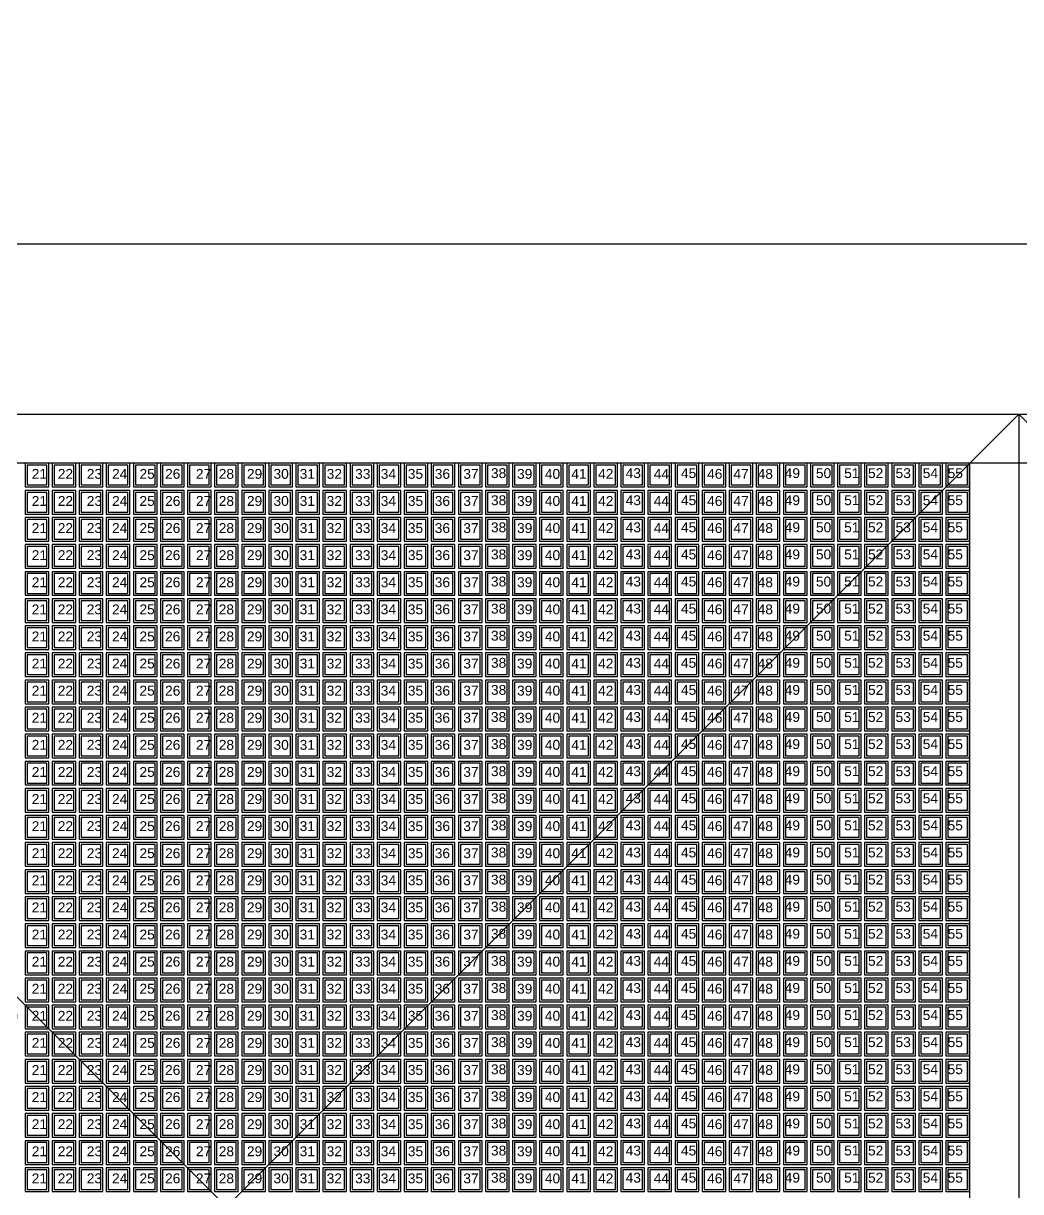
# Model space of a CAD drawing. Header units: inches. Extents: x 0 to 907042749, y -2200 to 1199479692.
# Drawn here: x 906886320 to 906906573, y 1199455979 to 1199479692 of the extents above; entities that cross this region are included whole.
import ezdxf

# ---------------------------------------------------------------- set-up
doc = ezdxf.new("R2010")
doc.units = ezdxf.units.IN
doc.header["$MEASUREMENT"] = 0
doc.header["$PDMODE"] = 3
doc.header["$PDSIZE"] = 200
doc.styles.get("Standard").update_dxf_attribs({"font": 'arial.ttf'})
doc.dimstyles.new('Stacyard Non Annotative', dxfattribs={"dimtxt": 3000, "dimasz": 0.18, "dimexe": 0.18, "dimexo": 0.0625, "dimgap": 0.09, "dimtad": 0, "dimtih": 1, "dimtoh": 1, "dimdec": 4, "dimzin": 0, "dimdsep": 46, "dimtxsty": 'Standard', "dimcen": 0.09, "dimadec": 0, "dimazin": 0, "dimtfac": 1, "dimtdec": 4, "dimtofl": 0, "dimtmove": 0, "dimatfit": 3, "dimfxl": 1, "dimtolj": 1, "dimtzin": 0, "dimarcsym": 0})

# ---------------------------------------------------------------- blocks, each defined once
blk = doc.blocks.new('Formwork')
blk.add_lwpolyline([(240, 240), (-240, 240), (-240, -240), (240, -240)], close=True)
blk.add_lwpolyline([(200, 200), (-200, 200), (-200, -200), (200, -200), (200, 200)])
blk = doc.blocks.new('*U66')
at = {"layer": 'Defpoints'}
blk.add_blockref('Formwork', (0, 0), dxfattribs=at)
blk = doc.blocks.new('*U65')
at = {"color": 0, "linetype": 'ByBlock', "lineweight": -2, "transparency": 16777216}
for p in [(11000, 29700), (11550, 29700), (12100, 29700), (12650, 29700), (13200, 29700), (13750, 29700), (14300, 29700), (14850, 29700), (15400, 29700), (15950, 29700), (16500, 29700), (17050, 29700), (17600, 29700), (18150, 29700), (18700, 29700), (19250, 29700), (19800, 29700), (20350, 29700), (20900, 29700), (21450, 29700), (22000, 29700), (22550, 29700), (23100, 29700), (23650, 29700), (24200, 29700), (24750, 29700), (25300, 29700), (25850, 29700), (26400, 29700), (26950, 29700), (27500, 29700), (28050, 29700), (28600, 29700), (29150, 29700), (29700, 29700), (11000, 29150), (11550, 29150), (12100, 29150), (12650, 29150), (13200, 29150), (13750, 29150), (14300, 29150), (14850, 29150), (15400, 29150), (15950, 29150), (16500, 29150), (17050, 29150), (17600, 29150), (18150, 29150), (18700, 29150), (19250, 29150), (19800, 29150), (20350, 29150), (20900, 29150), (21450, 29150), (22000, 29150), (22550, 29150), (23100, 29150), (23650, 29150), (24200, 29150), (24750, 29150), (25300, 29150), (25850, 29150), (26400, 29150), (26950, 29150), (27500, 29150), (28050, 29150), (28600, 29150), (29150, 29150), (29700, 29150), (11000, 28600), (11550, 28600), (12100, 28600), (12650, 28600), (13200, 28600), (13750, 28600), (14300, 28600), (14850, 28600), (15400, 28600), (15950, 28600), (16500, 28600), (17050, 28600), (17600, 28600), (18150, 28600), (18700, 28600), (19250, 28600), (19800, 28600), (20350, 28600), (20900, 28600), (21450, 28600), (22000, 28600), (22550, 28600), (23100, 28600), (23650, 28600), (24200, 28600), (24750, 28600), (25300, 28600), (25850, 28600), (26400, 28600), (26950, 28600), (27500, 28600), (28050, 28600), (28600, 28600), (29150, 28600), (29700, 28600), (11000, 28050), (11550, 28050), (12100, 28050), (12650, 28050), (13200, 28050), (13750, 28050), (14300, 28050), (14850, 28050), (15400, 28050), (15950, 28050), (16500, 28050), (17050, 28050), (17600, 28050), (18150, 28050), (18700, 28050), (19250, 28050), (19800, 28050), (20350, 28050), (20900, 28050), (21450, 28050), (22000, 28050), (22550, 28050), (23100, 28050), (23650, 28050), (24200, 28050), (24750, 28050), (25300, 28050), (25850, 28050), (26400, 28050), (26950, 28050), (27500, 28050), (28050, 28050), (28600, 28050), (29150, 28050), (29700, 28050), (11000, 27500), (11550, 27500), (12100, 27500), (12650, 27500), (13200, 27500), (13750, 27500), (14300, 27500), (14850, 27500), (15400, 27500), (15950, 27500), (16500, 27500), (17050, 27500), (17600, 27500), (18150, 27500), (18700, 27500), (19250, 27500), (19800, 27500), (20350, 27500), (20900, 27500), (21450, 27500), (22000, 27500), (22550, 27500), (23100, 27500), (23650, 27500), (24200, 27500), (24750, 27500), (25300, 27500), (25850, 27500), (26400, 27500), (26950, 27500), (27500, 27500), (28050, 27500), (28600, 27500), (29150, 27500), (29700, 27500), (11000, 26950), (11550, 26950), (12100, 26950), (12650, 26950), (13200, 26950), (13750, 26950), (14300, 26950), (14850, 26950), (15400, 26950), (15950, 26950), (16500, 26950), (17050, 26950), (17600, 26950), (18150, 26950), (18700, 26950), (19250, 26950), (19800, 26950), (20350, 26950), (20900, 26950), (21450, 26950), (22000, 26950), (22550, 26950), (23100, 26950), (23650, 26950), (24200, 26950), (24750, 26950), (25300, 26950), (25850, 26950), (26400, 26950), (26950, 26950), (27500, 26950), (28050, 26950), (28600, 26950), (29150, 26950), (29700, 26950), (11000, 26400), (11550, 26400), (12100, 26400), (12650, 26400), (13200, 26400), (13750, 26400), (14300, 26400), (14850, 26400), (15400, 26400), (15950, 26400), (16500, 26400), (17050, 26400), (17600, 26400), (18150, 26400), (18700, 26400), (19250, 26400), (19800, 26400), (20350, 26400), (20900, 26400), (21450, 26400), (22000, 26400), (22550, 26400), (23100, 26400), (23650, 26400), (24200, 26400), (24750, 26400), (25300, 26400), (25850, 26400), (26400, 26400), (26950, 26400), (27500, 26400), (28050, 26400), (28600, 26400), (29150, 26400), (29700, 26400), (11000, 25850), (11550, 25850), (12100, 25850), (12650, 25850), (13200, 25850), (13750, 25850), (14300, 25850), (14850, 25850), (15400, 25850), (15950, 25850), (16500, 25850), (17050, 25850), (17600, 25850), (18150, 25850), (18700, 25850), (19250, 25850), (19800, 25850), (20350, 25850), (20900, 25850), (21450, 25850), (22000, 25850), (22550, 25850), (23100, 25850), (23650, 25850), (24200, 25850), (24750, 25850), (25300, 25850), (25850, 25850), (26400, 25850), (26950, 25850), (27500, 25850), (28050, 25850), (28600, 25850), (29150, 25850), (29700, 25850), (11000, 25300), (11550, 25300), (12100, 25300), (12650, 25300), (13200, 25300), (13750, 25300), (14300, 25300), (14850, 25300), (15400, 25300), (15950, 25300), (16500, 25300), (17050, 25300), (17600, 25300), (18150, 25300), (18700, 25300), (19250, 25300), (19800, 25300), (20350, 25300), (20900, 25300), (21450, 25300), (22000, 25300), (22550, 25300), (23100, 25300), (23650, 25300), (24200, 25300), (24750, 25300), (25300, 25300), (25850, 25300), (26400, 25300), (26950, 25300), (27500, 25300), (28050, 25300), (28600, 25300), (29150, 25300), (29700, 25300), (11000, 24750), (11550, 24750), (12100, 24750), (12650, 24750), (13200, 24750), (13750, 24750), (14300, 24750), (14850, 24750), (15400, 24750), (15950, 24750), (16500, 24750), (17050, 24750), (17600, 24750), (18150, 24750), (18700, 24750), (19250, 24750), (19800, 24750), (20350, 24750), (20900, 24750), (21450, 24750), (22000, 24750), (22550, 24750), (23100, 24750), (23650, 24750), (24200, 24750), (24750, 24750), (25300, 24750), (25850, 24750), (26400, 24750), (26950, 24750), (27500, 24750), (28050, 24750), (28600, 24750), (29150, 24750), (29700, 24750), (11000, 24200), (11550, 24200), (12100, 24200), (12650, 24200), (13200, 24200), (13750, 24200), (14300, 24200), (14850, 24200), (15400, 24200), (15950, 24200), (16500, 24200), (17050, 24200), (17600, 24200), (18150, 24200), (18700, 24200), (19250, 24200), (19800, 24200), (20350, 24200), (20900, 24200), (21450, 24200), (22000, 24200), (22550, 24200), (23100, 24200), (23650, 24200), (24200, 24200), (24750, 24200), (25300, 24200), (25850, 24200), (26400, 24200), (26950, 24200), (27500, 24200), (28050, 24200), (28600, 24200), (29150, 24200), (29700, 24200), (11000, 23650), (11550, 23650), (12100, 23650), (12650, 23650), (13200, 23650), (13750, 23650), (14300, 23650), (14850, 23650), (15400, 23650), (15950, 23650), (16500, 23650), (17050, 23650), (17600, 23650), (18150, 23650), (18700, 23650), (19250, 23650), (19800, 23650), (20350, 23650), (20900, 23650), (21450, 23650), (22000, 23650), (22550, 23650), (23100, 23650), (23650, 23650), (24200, 23650), (24750, 23650), (25300, 23650), (25850, 23650), (26400, 23650), (26950, 23650), (27500, 23650), (28050, 23650), (28600, 23650), (29150, 23650), (29700, 23650), (11000, 23100), (11550, 23100), (12100, 23100), (12650, 23100), (13200, 23100), (13750, 23100), (14300, 23100), (14850, 23100), (15400, 23100), (15950, 23100), (16500, 23100), (17050, 23100), (17600, 23100), (18150, 23100), (18700, 23100), (19250, 23100), (19800, 23100), (20350, 23100), (20900, 23100), (21450, 23100), (22000, 23100), (22550, 23100), (23100, 23100), (23650, 23100), (24200, 23100), (24750, 23100), (25300, 23100), (25850, 23100), (26400, 23100), (26950, 23100), (27500, 23100), (28050, 23100), (28600, 23100), (29150, 23100), (29700, 23100), (11000, 22550), (11550, 22550), (12100, 22550), (12650, 22550), (13200, 22550), (13750, 22550), (14300, 22550), (14850, 22550), (15400, 22550), (15950, 22550), (16500, 22550), (17050, 22550), (17600, 22550), (18150, 22550), (18700, 22550), (19250, 22550), (19800, 22550), (20350, 22550), (20900, 22550), (21450, 22550), (22000, 22550), (22550, 22550), (23100, 22550), (23650, 22550), (24200, 22550), (24750, 22550), (25300, 22550), (25850, 22550), (26400, 22550), (26950, 22550), (27500, 22550), (28050, 22550), (28600, 22550), (29150, 22550), (29700, 22550), (11000, 22000), (11550, 22000), (12100, 22000), (12650, 22000), (13200, 22000), (13750, 22000), (14300, 22000), (14850, 22000), (15400, 22000), (15950, 22000), (16500, 22000), (17050, 22000), (17600, 22000), (18150, 22000), (18700, 22000), (19250, 22000), (19800, 22000), (20350, 22000), (20900, 22000), (21450, 22000), (22000, 22000), (22550, 22000), (23100, 22000), (23650, 22000), (24200, 22000), (24750, 22000), (25300, 22000), (25850, 22000), (26400, 22000), (26950, 22000), (27500, 22000), (28050, 22000), (28600, 22000), (29150, 22000), (29700, 22000), (11000, 21450), (11550, 21450), (12100, 21450), (12650, 21450), (13200, 21450), (13750, 21450), (14300, 21450), (14850, 21450), (15400, 21450), (15950, 21450), (16500, 21450), (17050, 21450), (17600, 21450), (18150, 21450), (18700, 21450), (19250, 21450), (19800, 21450), (20350, 21450), (20900, 21450), (21450, 21450), (22000, 21450), (22550, 21450), (23100, 21450), (23650, 21450), (24200, 21450), (24750, 21450), (25300, 21450), (25850, 21450), (26400, 21450), (26950, 21450), (27500, 21450), (28050, 21450), (28600, 21450), (29150, 21450), (29700, 21450), (11000, 20900), (11550, 20900), (12100, 20900), (12650, 20900), (13200, 20900), (13750, 20900), (14300, 20900), (14850, 20900), (15400, 20900), (15950, 20900), (16500, 20900), (17050, 20900), (17600, 20900), (18150, 20900), (18700, 20900), (19250, 20900), (19800, 20900), (20350, 20900), (20900, 20900), (21450, 20900), (22000, 20900), (22550, 20900), (23100, 20900), (23650, 20900), (24200, 20900), (24750, 20900), (25300, 20900), (25850, 20900), (26400, 20900), (26950, 20900), (27500, 20900), (28050, 20900), (28600, 20900), (29150, 20900), (29700, 20900), (11000, 20350), (11550, 20350), (12100, 20350), (12650, 20350), (13200, 20350), (13750, 20350), (14300, 20350), (14850, 20350), (15400, 20350), (15950, 20350), (16500, 20350), (17050, 20350), (17600, 20350), (18150, 20350), (18700, 20350), (19250, 20350), (19800, 20350), (20350, 20350), (20900, 20350), (21450, 20350), (22000, 20350), (22550, 20350), (23100, 20350), (23650, 20350), (24200, 20350), (24750, 20350), (25300, 20350), (25850, 20350), (26400, 20350), (26950, 20350), (27500, 20350), (28050, 20350), (28600, 20350), (29150, 20350), (29700, 20350), (11000, 19800), (11550, 19800), (12100, 19800), (12650, 19800), (13200, 19800), (13750, 19800), (14300, 19800), (14850, 19800), (15400, 19800), (15950, 19800), (16500, 19800), (17050, 19800), (17600, 19800), (18150, 19800), (18700, 19800), (19250, 19800), (19800, 19800), (20350, 19800), (20900, 19800), (21450, 19800), (22000, 19800), (22550, 19800), (23100, 19800), (23650, 19800), (24200, 19800), (24750, 19800), (25300, 19800), (25850, 19800), (26400, 19800), (26950, 19800), (27500, 19800), (28050, 19800), (28600, 19800), (29150, 19800), (29700, 19800), (11000, 19250), (11550, 19250), (12100, 19250), (12650, 19250), (13200, 19250), (13750, 19250), (14300, 19250), (14850, 19250), (15400, 19250), (15950, 19250), (16500, 19250), (17050, 19250), (17600, 19250), (18150, 19250), (18700, 19250), (19250, 19250), (19800, 19250), (20350, 19250), (20900, 19250), (21450, 19250), (22000, 19250), (22550, 19250), (23100, 19250), (23650, 19250), (24200, 19250), (24750, 19250), (25300, 19250), (25850, 19250), (26400, 19250), (26950, 19250), (27500, 19250), (28050, 19250), (28600, 19250), (29150, 19250), (29700, 19250), (11000, 18700), (11550, 18700), (12100, 18700), (12650, 18700), (13200, 18700), (13750, 18700), (14300, 18700), (14850, 18700), (15400, 18700), (15950, 18700), (16500, 18700), (17050, 18700), (17600, 18700), (18150, 18700), (18700, 18700), (19250, 18700), (19800, 18700), (20350, 18700), (20900, 18700), (21450, 18700), (22000, 18700), (22550, 18700), (23100, 18700), (23650, 18700), (24200, 18700), (24750, 18700), (25300, 18700), (25850, 18700), (26400, 18700), (26950, 18700), (27500, 18700), (28050, 18700), (28600, 18700), (29150, 18700), (29700, 18700), (11000, 18150), (11550, 18150), (12100, 18150), (12650, 18150), (13200, 18150), (13750, 18150), (14300, 18150), (14850, 18150), (15400, 18150), (15950, 18150), (16500, 18150), (17050, 18150), (17600, 18150), (18150, 18150), (18700, 18150), (19250, 18150), (19800, 18150), (20350, 18150), (20900, 18150), (21450, 18150), (22000, 18150), (22550, 18150), (23100, 18150), (23650, 18150), (24200, 18150), (24750, 18150), (25300, 18150), (25850, 18150), (26400, 18150), (26950, 18150), (27500, 18150), (28050, 18150), (28600, 18150), (29150, 18150), (29700, 18150), (11000, 17600), (11550, 17600), (12100, 17600), (12650, 17600), (13200, 17600), (13750, 17600), (14300, 17600), (14850, 17600), (15400, 17600), (15950, 17600), (16500, 17600), (17050, 17600), (17600, 17600), (18150, 17600), (18700, 17600), (19250, 17600), (19800, 17600), (20350, 17600), (20900, 17600), (21450, 17600), (22000, 17600), (22550, 17600), (23100, 17600), (23650, 17600), (24200, 17600), (24750, 17600), (25300, 17600), (25850, 17600), (26400, 17600), (26950, 17600), (27500, 17600), (28050, 17600), (28600, 17600), (29150, 17600), (29700, 17600), (11000, 17050), (11550, 17050), (12100, 17050), (12650, 17050), (13200, 17050), (13750, 17050), (14300, 17050), (14850, 17050), (15400, 17050), (15950, 17050), (16500, 17050), (17050, 17050), (17600, 17050), (18150, 17050), (18700, 17050), (19250, 17050), (19800, 17050), (20350, 17050), (20900, 17050), (21450, 17050), (22000, 17050), (22550, 17050), (23100, 17050), (23650, 17050), (24200, 17050), (24750, 17050), (25300, 17050), (25850, 17050), (26400, 17050), (26950, 17050), (27500, 17050), (28050, 17050), (28600, 17050), (29150, 17050), (29700, 17050), (11000, 16500), (11550, 16500), (12100, 16500), (12650, 16500), (13200, 16500), (13750, 16500), (14300, 16500), (14850, 16500), (15400, 16500), (15950, 16500), (16500, 16500), (17050, 16500), (17600, 16500), (18150, 16500), (18700, 16500), (19250, 16500), (19800, 16500), (20350, 16500), (20900, 16500), (21450, 16500), (22000, 16500), (22550, 16500), (23100, 16500), (23650, 16500), (24200, 16500), (24750, 16500), (25300, 16500), (25850, 16500), (26400, 16500), (26950, 16500), (27500, 16500), (28050, 16500), (28600, 16500), (29150, 16500), (29700, 16500), (11000, 15950), (11550, 15950), (12100, 15950), (12650, 15950), (13200, 15950), (13750, 15950), (14300, 15950), (14850, 15950), (15400, 15950), (15950, 15950), (16500, 15950), (17050, 15950), (17600, 15950), (18150, 15950), (18700, 15950), (19250, 15950), (19800, 15950), (20350, 15950), (20900, 15950), (21450, 15950), (22000, 15950), (22550, 15950), (23100, 15950), (23650, 15950), (24200, 15950), (24750, 15950), (25300, 15950), (25850, 15950), (26400, 15950), (26950, 15950), (27500, 15950), (28050, 15950), (28600, 15950), (29150, 15950), (29700, 15950), (11000, 15400), (11550, 15400), (12100, 15400), (12650, 15400), (13200, 15400), (13750, 15400), (14300, 15400), (14850, 15400), (15400, 15400), (15950, 15400), (16500, 15400), (17050, 15400), (17600, 15400), (18150, 15400), (18700, 15400), (19250, 15400), (19800, 15400), (20350, 15400), (20900, 15400), (21450, 15400), (22000, 15400), (22550, 15400), (23100, 15400), (23650, 15400), (24200, 15400), (24750, 15400), (25300, 15400), (25850, 15400), (26400, 15400), (26950, 15400), (27500, 15400), (28050, 15400), (28600, 15400), (29150, 15400), (29700, 15400)]:
    blk.add_blockref('*U66', p, dxfattribs=at)
blk = doc.blocks.new('A$C5B282A8D')
for s, p in [('1', (240, -240)), ('2', (620, -256)), ('3', (1195, -240)), ('4', (1737, -240)), ('5', (2275, -240)), ('6', (2847, -240)), ('7', (3397, -240)), ('8', (3986, -253)), ('9', (4542, -240)), ('10', (5002, -283)), ('11', (5528, -283)), ('12', (6050, -283)), ('13', (6637, -283)), ('14', (7192, -283)), ('15', (7728, -271)), ('16', (8250, -271)), ('17', (8813, -283)), ('18', (9325, -283)), ('19', (9916, -283)), ('20', (10506, -290)), ('21', (11095, -275)), ('22', (11624, -275)), ('23', (12213, -275)), ('24', (12726, -275)), ('25', (13283, -275)), ('26', (13803, -275)), ('27', (14429, -275)), ('28', (14893, -275)), ('29', (15465, -275)), ('30', (16005, -275)), ('31', (16536, -275)), ('32', (17085, -275)), ('33', (17663, -275)), ('34', (18183, -275)), ('35', (18733, -275)), ('36', (19280, -275)), ('37', (19860, -275)), ('38', (20421, -260)), ('39', (20951, -275)), ('40', (21516, -275)), ('41', (22054, -275)), ('42', (22597, -275)), ('43', (23157, -260)), ('44', (23727, -275)), ('45', (24280, -260)), ('46', (24811, -275)), ('47', (25346, -275)), ('48', (25837, -275)), ('49', (26387, -260)), ('50', (27021, -260)), ('51', (27594, -260)), ('52', (28078, -260)), ('53', (28638, -260)), ('54', (29190, -260)), ('55', (29695, -260))]:
    blk.add_text(s, height=200).set_placement(p)
blk = doc.blocks.new('Casting_yard_type_2')
for p, q in [((-16090, 16090), (-16090, -16090)), ((-16090, 16090), (16090, 16090)), ((-16090, 16090), (16090, -16090)), ((16090, 16090), (-16090, -16090)), ((16090, 16090), (16090, -16090)), ((15090, 15090), (15090, -15090))]:
    blk.add_line(p, q)
for name, p in [('*U65', (-14850, -14850)), ('A$C5B282A8D', (-15050, 4050))]:
    blk.add_blockref(name, p)
for s, p in [('21', (-3955, 14775)), ('22', (-3426, 14775)), ('23', (-2837, 14775)), ('24', (-2324, 14775)), ('25', (-1767, 14775)), ('26', (-1247, 14775)), ('27', (-621, 14775)), ('28', (-157, 14775)), ('29', (415, 14775)), ('30', (955, 14775)), ('31', (1486, 14775)), ('32', (2035, 14775)), ('33', (2613, 14775)), ('34', (3133, 14775)), ('35', (3683, 14775)), ('36', (4230, 14775)), ('37', (4810, 14775)), ('38', (5371, 14790)), ('39', (5901, 14775)), ('40', (6466, 14775)), ('41', (7004, 14775)), ('42', (7547, 14775)), ('43', (8107, 14790)), ('44', (8677, 14775)), ('45', (9230, 14790)), ('46', (9761, 14775)), ('47', (10296, 14775)), ('48', (10787, 14775)), ('49', (11337, 14790)), ('50', (11971, 14790)), ('51', (12544, 14790)), ('52', (13028, 14790)), ('53', (13588, 14790)), ('54', (14140, 14790)), ('55', (14645, 14790)), ('21', (-3955, 14225)), ('22', (-3426, 14225)), ('23', (-2837, 14225)), ('24', (-2324, 14225)), ('25', (-1767, 14225)), ('26', (-1247, 14225)), ('27', (-621, 14225)), ('28', (-157, 14225)), ('29', (415, 14225)), ('30', (955, 14225)), ('31', (1486, 14225)), ('32', (2035, 14225)), ('33', (2613, 14225)), ('34', (3133, 14225)), ('35', (3683, 14225)), ('36', (4230, 14225)), ('37', (4810, 14225)), ('38', (5371, 14240)), ('39', (5901, 14225)), ('40', (6466, 14225)), ('41', (7004, 14225)), ('42', (7547, 14225)), ('43', (8107, 14240)), ('44', (8677, 14225)), ('45', (9230, 14240)), ('46', (9761, 14225)), ('47', (10296, 14225)), ('48', (10787, 14225)), ('49', (11337, 14240)), ('50', (11971, 14240)), ('51', (12544, 14240)), ('52', (13028, 14240)), ('53', (13588, 14240)), ('54', (14140, 14240)), ('55', (14645, 14240)), ('21', (-3955, 13675)), ('22', (-3426, 13675)), ('23', (-2837, 13675)), ('24', (-2324, 13675)), ('25', (-1767, 13675)), ('26', (-1247, 13675)), ('27', (-621, 13675)), ('28', (-157, 13675)), ('29', (415, 13675)), ('30', (955, 13675)), ('31', (1486, 13675)), ('32', (2035, 13675)), ('33', (2613, 13675)), ('34', (3133, 13675)), ('35', (3683, 13675)), ('36', (4230, 13675)), ('37', (4810, 13675)), ('38', (5371, 13690)), ('39', (5901, 13675)), ('40', (6466, 13675)), ('41', (7004, 13675)), ('42', (7547, 13675)), ('43', (8107, 13690)), ('44', (8677, 13675)), ('45', (9230, 13690)), ('46', (9761, 13675)), ('47', (10296, 13675)), ('48', (10787, 13675)), ('49', (11337, 13690)), ('50', (11971, 13690)), ('51', (12544, 13690)), ('52', (13028, 13690)), ('53', (13588, 13690)), ('54', (14140, 13690)), ('55', (14645, 13690)), ('21', (-3955, 13125)), ('22', (-3426, 13125)), ('23', (-2837, 13125)), ('24', (-2324, 13125)), ('25', (-1767, 13125)), ('26', (-1247, 13125)), ('27', (-621, 13125)), ('28', (-157, 13125)), ('29', (415, 13125)), ('30', (955, 13125)), ('31', (1486, 13125)), ('32', (2035, 13125)), ('33', (2613, 13125)), ('34', (3133, 13125)), ('35', (3683, 13125)), ('36', (4230, 13125)), ('37', (4810, 13125)), ('38', (5371, 13140)), ('39', (5901, 13125)), ('40', (6466, 13125)), ('41', (7004, 13125)), ('42', (7547, 13125)), ('43', (8107, 13140)), ('44', (8677, 13125)), ('45', (9230, 13140)), ('46', (9761, 13125)), ('47', (10296, 13125)), ('48', (10787, 13125)), ('49', (11337, 13140)), ('50', (11971, 13140)), ('51', (12544, 13140)), ('52', (13028, 13140)), ('53', (13588, 13140)), ('54', (14140, 13140)), ('55', (14645, 13140)), ('21', (-3955, 12575)), ('22', (-3426, 12575)), ('23', (-2837, 12575)), ('24', (-2324, 12575)), ('25', (-1767, 12575)), ('26', (-1247, 12575)), ('27', (-621, 12575)), ('28', (-157, 12575)), ('29', (415, 12575)), ('30', (955, 12575)), ('31', (1486, 12575)), ('32', (2035, 12575)), ('33', (2613, 12575)), ('34', (3133, 12575)), ('35', (3683, 12575)), ('36', (4230, 12575)), ('37', (4810, 12575)), ('38', (5371, 12590)), ('39', (5901, 12575)), ('40', (6466, 12575)), ('41', (7004, 12575)), ('42', (7547, 12575)), ('43', (8107, 12590)), ('44', (8677, 12575)), ('45', (9230, 12590)), ('46', (9761, 12575)), ('47', (10296, 12575)), ('48', (10787, 12575)), ('49', (11337, 12590)), ('50', (11971, 12590)), ('51', (12544, 12590)), ('52', (13028, 12590)), ('53', (13588, 12590)), ('54', (14140, 12590)), ('55', (14645, 12590)), ('21', (-3955, 12025)), ('22', (-3426, 12025)), ('23', (-2837, 12025)), ('24', (-2324, 12025)), ('25', (-1767, 12025)), ('26', (-1247, 12025)), ('27', (-621, 12025)), ('28', (-157, 12025)), ('29', (415, 12025)), ('30', (955, 12025)), ('31', (1486, 12025)), ('32', (2035, 12025)), ('33', (2613, 12025)), ('34', (3133, 12025)), ('35', (3683, 12025)), ('36', (4230, 12025)), ('37', (4810, 12025)), ('38', (5371, 12040)), ('39', (5901, 12025)), ('40', (6466, 12025)), ('41', (7004, 12025)), ('42', (7547, 12025)), ('43', (8107, 12040)), ('44', (8677, 12025)), ('45', (9230, 12040)), ('46', (9761, 12025)), ('47', (10296, 12025)), ('48', (10787, 12025)), ('49', (11337, 12040)), ('50', (11971, 12040)), ('51', (12544, 12040)), ('52', (13028, 12040)), ('53', (13588, 12040)), ('54', (14140, 12040)), ('55', (14645, 12040)), ('21', (-3955, 11475)), ('22', (-3426, 11475)), ('23', (-2837, 11475)), ('24', (-2324, 11475)), ('25', (-1767, 11475)), ('26', (-1247, 11475)), ('27', (-621, 11475)), ('28', (-157, 11475)), ('29', (415, 11475)), ('30', (955, 11475)), ('31', (1486, 11475)), ('32', (2035, 11475)), ('33', (2613, 11475)), ('34', (3133, 11475)), ('35', (3683, 11475)), ('36', (4230, 11475)), ('37', (4810, 11475)), ('38', (5371, 11490)), ('39', (5901, 11475)), ('40', (6466, 11475)), ('41', (7004, 11475)), ('42', (7547, 11475)), ('43', (8107, 11490)), ('44', (8677, 11475)), ('45', (9230, 11490)), ('46', (9761, 11475)), ('47', (10296, 11475)), ('48', (10787, 11475)), ('49', (11337, 11490)), ('50', (11971, 11490)), ('51', (12544, 11490)), ('52', (13028, 11490)), ('53', (13588, 11490)), ('54', (14140, 11490)), ('55', (14645, 11490)), ('21', (-3955, 10925)), ('22', (-3426, 10925)), ('23', (-2837, 10925)), ('24', (-2324, 10925)), ('25', (-1767, 10925)), ('26', (-1247, 10925)), ('27', (-621, 10925)), ('28', (-157, 10925)), ('29', (415, 10925)), ('30', (955, 10925)), ('31', (1486, 10925)), ('32', (2035, 10925)), ('33', (2613, 10925)), ('34', (3133, 10925)), ('35', (3683, 10925)), ('36', (4230, 10925)), ('37', (4810, 10925)), ('38', (5371, 10940)), ('39', (5901, 10925)), ('40', (6466, 10925)), ('41', (7004, 10925)), ('42', (7547, 10925)), ('43', (8107, 10940)), ('44', (8677, 10925)), ('45', (9230, 10940)), ('46', (9761, 10925)), ('47', (10296, 10925)), ('48', (10787, 10925)), ('49', (11337, 10940)), ('50', (11971, 10940)), ('51', (12544, 10940)), ('52', (13028, 10940)), ('53', (13588, 10940)), ('54', (14140, 10940)), ('55', (14645, 10940)), ('21', (-3955, 10375)), ('22', (-3426, 10375)), ('23', (-2837, 10375)), ('24', (-2324, 10375)), ('25', (-1767, 10375)), ('26', (-1247, 10375)), ('27', (-621, 10375)), ('28', (-157, 10375)), ('29', (415, 10375)), ('30', (955, 10375)), ('31', (1486, 10375)), ('32', (2035, 10375)), ('33', (2613, 10375)), ('34', (3133, 10375)), ('35', (3683, 10375)), ('36', (4230, 10375)), ('37', (4810, 10375)), ('38', (5371, 10390)), ('39', (5901, 10375)), ('40', (6466, 10375)), ('41', (7004, 10375)), ('42', (7547, 10375)), ('43', (8107, 10390)), ('44', (8677, 10375)), ('45', (9230, 10390)), ('46', (9761, 10375)), ('47', (10296, 10375)), ('48', (10787, 10375)), ('49', (11337, 10390)), ('50', (11971, 10390)), ('51', (12544, 10390)), ('52', (13028, 10390)), ('53', (13588, 10390)), ('54', (14140, 10390)), ('55', (14645, 10390)), ('21', (-3955, 9825)), ('22', (-3426, 9825)), ('23', (-2837, 9825)), ('24', (-2324, 9825)), ('25', (-1767, 9825)), ('26', (-1247, 9825)), ('27', (-621, 9825)), ('28', (-157, 9825)), ('29', (415, 9825)), ('30', (955, 9825)), ('31', (1486, 9825)), ('32', (2035, 9825)), ('33', (2613, 9825)), ('34', (3133, 9825)), ('35', (3683, 9825)), ('36', (4230, 9825)), ('37', (4810, 9825)), ('38', (5371, 9840)), ('39', (5901, 9825)), ('40', (6466, 9825)), ('41', (7004, 9825)), ('42', (7547, 9825)), ('43', (8107, 9840)), ('44', (8677, 9825)), ('45', (9230, 9840)), ('46', (9761, 9825)), ('47', (10296, 9825)), ('48', (10787, 9825)), ('49', (11337, 9840)), ('50', (11971, 9840)), ('51', (12544, 9840)), ('52', (13028, 9840)), ('53', (13588, 9840)), ('54', (14140, 9840)), ('55', (14645, 9840)), ('38', (5371, 9290)), ('43', (8107, 9290)), ('45', (9230, 9290)), ('49', (11337, 9290)), ('50', (11971, 9290)), ('51', (12544, 9290)), ('52', (13028, 9290)), ('53', (13588, 9290)), ('54', (14140, 9290)), ('55', (14645, 9290)), ('21', (-3955, 9275)), ('22', (-3426, 9275)), ('23', (-2837, 9275)), ('24', (-2324, 9275)), ('25', (-1767, 9275)), ('26', (-1247, 9275)), ('27', (-621, 9275)), ('28', (-157, 9275)), ('29', (415, 9275)), ('30', (955, 9275)), ('31', (1486, 9275)), ('32', (2035, 9275)), ('33', (2613, 9275)), ('34', (3133, 9275)), ('35', (3683, 9275)), ('36', (4230, 9275)), ('37', (4810, 9275)), ('39', (5901, 9275)), ('40', (6466, 9275)), ('41', (7004, 9275)), ('42', (7547, 9275)), ('44', (8677, 9275)), ('46', (9761, 9275)), ('47', (10296, 9275)), ('48', (10787, 9275)), ('21', (-3955, 8725)), ('22', (-3426, 8725)), ('23', (-2837, 8725)), ('24', (-2324, 8725)), ('25', (-1767, 8725)), ('26', (-1247, 8725)), ('27', (-621, 8725)), ('28', (-157, 8725)), ('29', (415, 8725)), ('30', (955, 8725)), ('31', (1486, 8725)), ('32', (2035, 8725)), ('33', (2613, 8725)), ('34', (3133, 8725)), ('35', (3683, 8725)), ('36', (4230, 8725)), ('37', (4810, 8725)), ('38', (5371, 8740)), ('39', (5901, 8725)), ('40', (6466, 8725)), ('41', (7004, 8725)), ('42', (7547, 8725)), ('43', (8107, 8740)), ('44', (8677, 8725)), ('45', (9230, 8740)), ('46', (9761, 8725)), ('47', (10296, 8725)), ('48', (10787, 8725)), ('49', (11337, 8740)), ('50', (11971, 8740)), ('51', (12544, 8740)), ('52', (13028, 8740)), ('53', (13588, 8740)), ('54', (14140, 8740)), ('55', (14645, 8740)), ('21', (-3955, 8175)), ('22', (-3426, 8175)), ('23', (-2837, 8175)), ('24', (-2324, 8175)), ('25', (-1767, 8175)), ('26', (-1247, 8175)), ('27', (-621, 8175)), ('28', (-157, 8175)), ('29', (415, 8175)), ('30', (955, 8175)), ('31', (1486, 8175)), ('32', (2035, 8175)), ('33', (2613, 8175)), ('34', (3133, 8175)), ('35', (3683, 8175)), ('36', (4230, 8175)), ('37', (4810, 8175)), ('38', (5371, 8190)), ('39', (5901, 8175)), ('40', (6466, 8175)), ('41', (7004, 8175)), ('42', (7547, 8175)), ('43', (8107, 8190)), ('44', (8677, 8175)), ('45', (9230, 8190)), ('46', (9761, 8175)), ('47', (10296, 8175)), ('48', (10787, 8175)), ('49', (11337, 8190)), ('50', (11971, 8190)), ('51', (12544, 8190)), ('52', (13028, 8190)), ('53', (13588, 8190)), ('54', (14140, 8190)), ('55', (14645, 8190)), ('21', (-3955, 7625)), ('22', (-3426, 7625)), ('23', (-2837, 7625)), ('24', (-2324, 7625)), ('25', (-1767, 7625)), ('26', (-1247, 7625)), ('27', (-621, 7625)), ('28', (-157, 7625)), ('29', (415, 7625)), ('30', (955, 7625)), ('31', (1486, 7625)), ('32', (2035, 7625)), ('33', (2613, 7625)), ('34', (3133, 7625)), ('35', (3683, 7625)), ('36', (4230, 7625)), ('37', (4810, 7625)), ('38', (5371, 7640)), ('39', (5901, 7625)), ('40', (6466, 7625)), ('42', (7547, 7625)), ('43', (8107, 7640)), ('45', (9230, 7640)), ('46', (9761, 7625)), ('48', (10787, 7625)), ('49', (11337, 7640)), ('50', (11971, 7640)), ('51', (12544, 7640)), ('52', (13028, 7640)), ('53', (13588, 7640)), ('54', (14140, 7640)), ('55', (14645, 7640)), ('41', (7004, 7625)), ('44', (8677, 7625)), ('47', (10296, 7625)), ('21', (-3955, 7075)), ('22', (-3426, 7075)), ('23', (-2837, 7075)), ('24', (-2324, 7075)), ('25', (-1767, 7075)), ('26', (-1247, 7075)), ('27', (-621, 7075)), ('28', (-157, 7075)), ('29', (415, 7075)), ('30', (955, 7075)), ('31', (1486, 7075)), ('32', (2035, 7075)), ('33', (2613, 7075)), ('34', (3133, 7075)), ('35', (3683, 7075)), ('36', (4230, 7075)), ('37', (4810, 7075)), ('38', (5371, 7090)), ('39', (5901, 7075)), ('40', (6466, 7075)), ('41', (7004, 7075)), ('42', (7547, 7075)), ('43', (8107, 7090)), ('44', (8677, 7075)), ('45', (9230, 7090)), ('46', (9761, 7075)), ('47', (10296, 7075)), ('48', (10787, 7075)), ('49', (11337, 7090)), ('50', (11971, 7090)), ('51', (12544, 7090)), ('52', (13028, 7090)), ('53', (13588, 7090)), ('54', (14140, 7090)), ('55', (14645, 7090)), ('21', (-3955, 6525)), ('22', (-3426, 6525)), ('23', (-2837, 6525)), ('24', (-2324, 6525)), ('25', (-1767, 6525)), ('26', (-1247, 6525)), ('27', (-621, 6525)), ('28', (-157, 6525)), ('29', (415, 6525)), ('30', (955, 6525)), ('31', (1486, 6525)), ('32', (2035, 6525)), ('33', (2613, 6525)), ('34', (3133, 6525)), ('35', (3683, 6525)), ('36', (4230, 6525)), ('37', (4810, 6525)), ('38', (5371, 6540)), ('39', (5901, 6525)), ('40', (6466, 6525)), ('41', (7004, 6525)), ('42', (7547, 6525)), ('43', (8107, 6540)), ('44', (8677, 6525)), ('45', (9230, 6540)), ('46', (9761, 6525)), ('47', (10296, 6525)), ('48', (10787, 6525)), ('49', (11337, 6540)), ('50', (11971, 6540)), ('51', (12544, 6540)), ('52', (13028, 6540)), ('53', (13588, 6540)), ('54', (14140, 6540)), ('55', (14645, 6540)), ('21', (-3955, 5975)), ('22', (-3426, 5975)), ('23', (-2837, 5975)), ('24', (-2324, 5975)), ('25', (-1767, 5975)), ('26', (-1247, 5975)), ('27', (-621, 5975)), ('28', (-157, 5975)), ('29', (415, 5975)), ('30', (955, 5975)), ('31', (1486, 5975)), ('32', (2035, 5975)), ('33', (2613, 5975)), ('34', (3133, 5975)), ('35', (3683, 5975)), ('36', (4230, 5975)), ('37', (4810, 5975)), ('38', (5371, 5990)), ('39', (5901, 5975)), ('40', (6466, 5975)), ('41', (7004, 5975)), ('42', (7547, 5975)), ('43', (8107, 5990)), ('44', (8677, 5975)), ('45', (9230, 5990)), ('46', (9761, 5975)), ('47', (10296, 5975)), ('48', (10787, 5975)), ('49', (11337, 5990)), ('50', (11971, 5990)), ('51', (12544, 5990)), ('52', (13028, 5990)), ('53', (13588, 5990)), ('54', (14140, 5990)), ('55', (14645, 5990)), ('21', (-3955, 5425)), ('22', (-3426, 5425)), ('23', (-2837, 5425)), ('24', (-2324, 5425)), ('25', (-1767, 5425)), ('26', (-1247, 5425)), ('27', (-621, 5425)), ('28', (-157, 5425)), ('29', (415, 5425)), ('30', (955, 5425)), ('31', (1486, 5425)), ('32', (2035, 5425)), ('33', (2613, 5425)), ('34', (3133, 5425)), ('35', (3683, 5425)), ('36', (4230, 5425)), ('37', (4810, 5425)), ('38', (5371, 5440)), ('39', (5901, 5425)), ('40', (6466, 5425)), ('41', (7004, 5425)), ('42', (7547, 5425)), ('43', (8107, 5440)), ('44', (8677, 5425)), ('45', (9230, 5440)), ('46', (9761, 5425)), ('47', (10296, 5425)), ('48', (10787, 5425)), ('49', (11337, 5440)), ('50', (11971, 5440)), ('51', (12544, 5440)), ('52', (13028, 5440)), ('53', (13588, 5440)), ('54', (14140, 5440)), ('55', (14645, 5440)), ('21', (-3955, 4875)), ('22', (-3426, 4875)), ('23', (-2837, 4875)), ('24', (-2324, 4875)), ('25', (-1767, 4875)), ('26', (-1247, 4875)), ('27', (-621, 4875)), ('28', (-157, 4875)), ('29', (415, 4875)), ('30', (955, 4875)), ('31', (1486, 4875)), ('32', (2035, 4875)), ('33', (2613, 4875)), ('34', (3133, 4875)), ('35', (3683, 4875)), ('36', (4230, 4875)), ('37', (4810, 4875)), ('38', (5371, 4890)), ('39', (5901, 4875)), ('40', (6466, 4875)), ('41', (7004, 4875)), ('42', (7547, 4875)), ('43', (8107, 4890)), ('44', (8677, 4875)), ('45', (9230, 4890)), ('46', (9761, 4875)), ('47', (10296, 4875)), ('48', (10787, 4875)), ('49', (11337, 4890)), ('50', (11971, 4890)), ('51', (12544, 4890)), ('52', (13028, 4890)), ('53', (13588, 4890)), ('54', (14140, 4890)), ('55', (14645, 4890)), ('21', (-3955, 4325)), ('22', (-3426, 4325)), ('23', (-2837, 4325)), ('24', (-2324, 4325)), ('25', (-1767, 4325)), ('26', (-1247, 4325)), ('27', (-621, 4325)), ('28', (-157, 4325)), ('29', (415, 4325)), ('30', (955, 4325)), ('31', (1486, 4325)), ('32', (2035, 4325)), ('33', (2613, 4325)), ('34', (3133, 4325)), ('35', (3683, 4325)), ('36', (4230, 4325)), ('37', (4810, 4325)), ('38', (5371, 4340)), ('39', (5901, 4325)), ('40', (6466, 4325)), ('41', (7004, 4325)), ('42', (7547, 4325)), ('43', (8107, 4340)), ('44', (8677, 4325)), ('45', (9230, 4340)), ('46', (9761, 4325)), ('47', (10296, 4325)), ('48', (10787, 4325)), ('49', (11337, 4340)), ('50', (11971, 4340)), ('51', (12544, 4340)), ('52', (13028, 4340)), ('53', (13588, 4340)), ('54', (14140, 4340)), ('55', (14645, 4340)), ('21', (-3955, 3225)), ('22', (-3426, 3225)), ('23', (-2837, 3225)), ('24', (-2324, 3225)), ('25', (-1767, 3225)), ('26', (-1247, 3225)), ('27', (-621, 3225)), ('28', (-157, 3225)), ('29', (415, 3225)), ('30', (955, 3225)), ('31', (1486, 3225)), ('32', (2035, 3225)), ('33', (2613, 3225)), ('34', (3133, 3225)), ('35', (3683, 3225)), ('36', (4230, 3225)), ('37', (4810, 3225)), ('38', (5371, 3240)), ('39', (5901, 3225)), ('40', (6466, 3225)), ('41', (7004, 3225)), ('42', (7547, 3225)), ('43', (8107, 3240)), ('44', (8677, 3225)), ('45', (9230, 3240)), ('46', (9761, 3225)), ('47', (10296, 3225)), ('48', (10787, 3225)), ('49', (11337, 3240)), ('50', (11971, 3240)), ('51', (12544, 3240)), ('52', (13028, 3240)), ('53', (13588, 3240)), ('54', (14140, 3240)), ('55', (14645, 3240)), ('21', (-3955, 2675)), ('22', (-3426, 2675)), ('23', (-2837, 2675)), ('24', (-2324, 2675)), ('25', (-1767, 2675)), ('26', (-1247, 2675)), ('27', (-621, 2675)), ('28', (-157, 2675)), ('29', (415, 2675)), ('30', (955, 2675)), ('31', (1486, 2675)), ('32', (2035, 2675)), ('33', (2613, 2675)), ('34', (3133, 2675)), ('35', (3683, 2675)), ('36', (4230, 2675)), ('37', (4810, 2675)), ('38', (5371, 2690)), ('39', (5901, 2675)), ('40', (6466, 2675)), ('41', (7004, 2675)), ('42', (7547, 2675)), ('43', (8107, 2690)), ('44', (8677, 2675)), ('45', (9230, 2690)), ('46', (9761, 2675)), ('47', (10296, 2675)), ('48', (10787, 2675)), ('49', (11337, 2690)), ('50', (11971, 2690)), ('51', (12544, 2690)), ('52', (13028, 2690)), ('53', (13588, 2690)), ('54', (14140, 2690)), ('55', (14645, 2690)), ('21', (-3955, 2125)), ('22', (-3426, 2125)), ('23', (-2837, 2125)), ('24', (-2324, 2125)), ('25', (-1767, 2125)), ('26', (-1247, 2125)), ('27', (-621, 2125)), ('28', (-157, 2125)), ('29', (415, 2125)), ('30', (955, 2125)), ('31', (1486, 2125)), ('32', (2035, 2125)), ('33', (2613, 2125)), ('34', (3133, 2125)), ('35', (3683, 2125)), ('36', (4230, 2125)), ('37', (4810, 2125)), ('38', (5371, 2140)), ('39', (5901, 2125)), ('40', (6466, 2125)), ('41', (7004, 2125)), ('42', (7547, 2125)), ('43', (8107, 2140)), ('44', (8677, 2125)), ('45', (9230, 2140)), ('46', (9761, 2125)), ('47', (10296, 2125)), ('48', (10787, 2125)), ('49', (11337, 2140)), ('50', (11971, 2140)), ('51', (12544, 2140)), ('52', (13028, 2140)), ('53', (13588, 2140)), ('54', (14140, 2140)), ('55', (14645, 2140)), ('21', (-3955, 1575)), ('22', (-3426, 1575)), ('23', (-2837, 1575)), ('24', (-2324, 1575)), ('25', (-1767, 1575)), ('26', (-1247, 1575)), ('27', (-621, 1575)), ('28', (-157, 1575)), ('29', (415, 1575)), ('30', (955, 1575)), ('31', (1486, 1575)), ('32', (2035, 1575)), ('33', (2613, 1575)), ('34', (3133, 1575)), ('35', (3683, 1575)), ('36', (4230, 1575)), ('37', (4810, 1575)), ('38', (5371, 1590)), ('39', (5901, 1575)), ('40', (6466, 1575)), ('41', (7004, 1575)), ('42', (7547, 1575)), ('43', (8107, 1590)), ('44', (8677, 1575)), ('45', (9230, 1590)), ('46', (9761, 1575)), ('47', (10296, 1575)), ('48', (10787, 1575)), ('49', (11337, 1590)), ('50', (11971, 1590)), ('51', (12544, 1590)), ('52', (13028, 1590)), ('53', (13588, 1590)), ('54', (14140, 1590)), ('55', (14645, 1590)), ('21', (-3955, 1025)), ('22', (-3426, 1025)), ('23', (-2837, 1025)), ('24', (-2324, 1025)), ('25', (-1767, 1025)), ('26', (-1247, 1025)), ('27', (-621, 1025)), ('28', (-157, 1025)), ('29', (415, 1025)), ('30', (955, 1025)), ('31', (1486, 1025)), ('32', (2035, 1025)), ('33', (2613, 1025)), ('34', (3133, 1025)), ('35', (3683, 1025)), ('36', (4230, 1025)), ('37', (4810, 1025)), ('38', (5371, 1040)), ('39', (5901, 1025)), ('40', (6466, 1025)), ('41', (7004, 1025)), ('42', (7547, 1025)), ('43', (8107, 1040)), ('44', (8677, 1025)), ('45', (9230, 1040)), ('46', (9761, 1025)), ('47', (10296, 1025)), ('48', (10787, 1025)), ('49', (11337, 1040)), ('50', (11971, 1040)), ('51', (12544, 1040)), ('52', (13028, 1040)), ('53', (13588, 1040)), ('54', (14140, 1040)), ('55', (14645, 1040)), ('21', (-3955, 475)), ('22', (-3426, 475)), ('23', (-2837, 475)), ('24', (-2324, 475)), ('25', (-1767, 475)), ('26', (-1247, 475)), ('27', (-621, 475)), ('28', (-157, 475)), ('29', (415, 475)), ('30', (955, 475)), ('31', (1486, 475)), ('32', (2035, 475)), ('33', (2613, 475)), ('34', (3133, 475)), ('35', (3683, 475)), ('36', (4230, 475)), ('37', (4810, 475)), ('38', (5371, 490)), ('39', (5901, 475)), ('40', (6466, 475)), ('41', (7004, 475)), ('42', (7547, 475)), ('43', (8107, 490)), ('44', (8677, 475)), ('45', (9230, 490)), ('46', (9761, 475)), ('47', (10296, 475)), ('48', (10787, 475)), ('49', (11337, 490)), ('50', (11971, 490)), ('51', (12544, 490)), ('52', (13028, 490)), ('53', (13588, 490)), ('54', (14140, 490)), ('55', (14645, 490))]:
    blk.add_text(s, height=200).set_placement(p)
blk = doc.blocks.new('*D53')
at = {"color": 0, "lineweight": -2, "transparency": 16777216}
for p, q in [((906874355, 1199471763), (906874355, 1199475219)), ((906874355, 1199475219), (906947597, 1199475219)), ((907035255, 1199475219), (906962014, 1199475219)), ((907035255, 1199471763), (907035255, 1199475219))]:
    blk.add_line(p, q, dxfattribs=at)
at = {"color": 0, "transparency": 16777216}
for points in [[(906874355, 1199475219), (906874355, 1199475219), (906874355, 1199475219)], [(907035255, 1199475219), (907035255, 1199475219), (907035255, 1199475219)]]:
    blk.add_solid(points, dxfattribs=at)
at = {"layer": 'Defpoints', "color": 0, "transparency": 16777216}
for p in [(907035255, 1199475219), (906874355, 1199471763), (907035255, 1199471763)]:
    blk.add_point(p, dxfattribs=at)
at = {"color": 0, "transparency": 16777216, "insert": (906954805, 1199475219), "char_height": 3000, "attachment_point": 5}
blk.add_mtext('\\A1;160.9 m', dxfattribs=at)

msp = doc.modelspace()

# ---------------------------------------------------------------- linework, layer by layer
msp.add_line((907035068.09368, 1199470763.10848), (906874355.03724, 1199470763.10848))

# ---------------------------------------------------------------- block references
for p in [(906890445.03724, 1199455673.10848), (906922625.03724, 1199455673.10848)]:
    msp.add_blockref('Casting_yard_type_2', p)

# ---------------------------------------------------------------- dimensions: what is measured, and where the dimension line sits
dim = msp.add_linear_dim(base=(907035255.03724, 1199475218.76251), p1=(906874355.03724, 1199471763.10848), p2=(907035255.03724, 1199471763.10848), text='160.9 m', dimstyle='Stacyard Non Annotative')
dim.commit()
dim.dimension.update_dxf_attribs({"geometry": '*D53', "text_midpoint": (906954805.03724, 1199475218.76251)})

doc.saveas('drawing.dxf')
